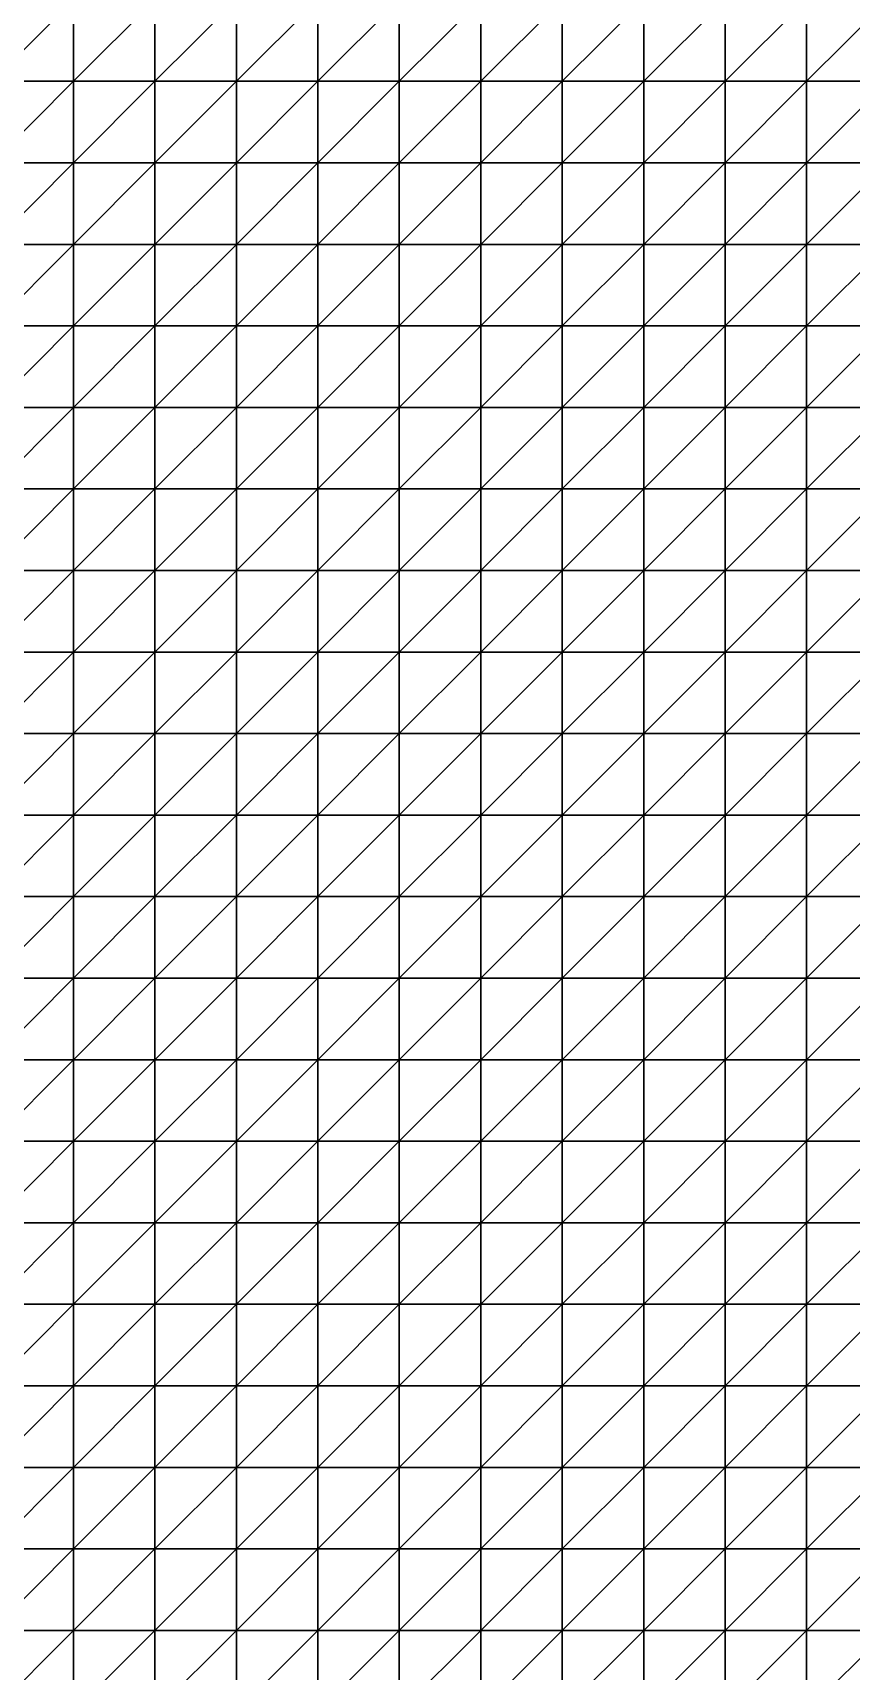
# Model space of a CAD drawing. Header units: metres. Extents: x 351000 to 353000, y 7455000 to 7457000.
# Drawn here: x 351988 to 352239, y 7455988 to 7456490 of the extents above; entities that cross this region are included whole.
import ezdxf

# ---------------------------------------------------------------- set-up
doc = ezdxf.new("R2010")
doc.units = ezdxf.units.M

msp = doc.modelspace()

# ---------------------------------------------------------------- linework, layer by layer
at = {"layer": 'TOPOGRAPHY'}
for points in [[(351975, 7456475, 1278.45), (352000, 7456475, 1278.93), (352000, 7456500, 1276.13)], [(351975, 7456475, 1278.45), (352000, 7456500, 1276.13), (351975, 7456500, 1275.88)], [(352000, 7456475, 1278.93), (352025, 7456475, 1279.17), (352025, 7456500, 1276.18)], [(352000, 7456475, 1278.93), (352025, 7456500, 1276.18), (352000, 7456500, 1276.13)], [(352025, 7456475, 1279.17), (352050, 7456475, 1279.06), (352050, 7456500, 1275.93)], [(352025, 7456475, 1279.17), (352050, 7456500, 1275.93), (352025, 7456500, 1276.18)], [(352050, 7456475, 1279.06), (352075, 7456475, 1278.53), (352075, 7456500, 1275.31)], [(352050, 7456475, 1279.06), (352075, 7456500, 1275.31), (352050, 7456500, 1275.93)], [(352075, 7456475, 1278.53), (352100, 7456475, 1277.54), (352100, 7456500, 1274.3)], [(352075, 7456475, 1278.53), (352100, 7456500, 1274.3), (352075, 7456500, 1275.31)], [(352100, 7456475, 1277.54), (352125, 7456475, 1276.08), (352125, 7456500, 1272.89)], [(352100, 7456475, 1277.54), (352125, 7456500, 1272.89), (352100, 7456500, 1274.3)], [(352125, 7456475, 1276.08), (352150, 7456475, 1274.19), (352150, 7456500, 1271.14)], [(352125, 7456475, 1276.08), (352150, 7456500, 1271.14), (352125, 7456500, 1272.89)], [(352150, 7456475, 1274.19), (352175, 7456475, 1271.98), (352175, 7456500, 1269.12)], [(352150, 7456475, 1274.19), (352175, 7456500, 1269.12), (352150, 7456500, 1271.14)], [(352175, 7456475, 1271.98), (352200, 7456475, 1269.55), (352200, 7456500, 1266.94)], [(352175, 7456475, 1271.98), (352200, 7456500, 1266.94), (352175, 7456500, 1269.12)], [(352200, 7456475, 1269.55), (352225, 7456475, 1267.07), (352225, 7456500, 1264.73)], [(352200, 7456475, 1269.55), (352225, 7456500, 1264.73), (352200, 7456500, 1266.94)], [(352225, 7456475, 1267.07), (352250, 7456475, 1264.7), (352250, 7456500, 1262.61)], [(352225, 7456475, 1267.07), (352250, 7456500, 1262.61), (352225, 7456500, 1264.73)], [(351975, 7456450, 1281.85), (352000, 7456450, 1282.49), (352000, 7456475, 1278.93)], [(351975, 7456450, 1281.85), (352000, 7456475, 1278.93), (351975, 7456475, 1278.45)], [(352000, 7456450, 1282.49), (352025, 7456450, 1282.8), (352025, 7456475, 1279.17)], [(352000, 7456450, 1282.49), (352025, 7456475, 1279.17), (352000, 7456475, 1278.93)], [(352025, 7456450, 1282.8), (352050, 7456450, 1282.67), (352050, 7456475, 1279.06)], [(352025, 7456450, 1282.8), (352050, 7456475, 1279.06), (352025, 7456475, 1279.17)], [(352050, 7456450, 1282.67), (352075, 7456450, 1282.03), (352075, 7456475, 1278.53)], [(352050, 7456450, 1282.67), (352075, 7456475, 1278.53), (352050, 7456475, 1279.06)], [(352075, 7456450, 1282.03), (352100, 7456450, 1280.85), (352100, 7456475, 1277.54)], [(352075, 7456450, 1282.03), (352100, 7456475, 1277.54), (352075, 7456475, 1278.53)], [(352100, 7456450, 1280.85), (352125, 7456450, 1279.13), (352125, 7456475, 1276.08)], [(352100, 7456450, 1280.85), (352125, 7456475, 1276.08), (352100, 7456475, 1277.54)], [(352125, 7456450, 1279.13), (352150, 7456450, 1276.96), (352150, 7456475, 1274.19)], [(352125, 7456450, 1279.13), (352150, 7456475, 1274.19), (352125, 7456475, 1276.08)], [(352150, 7456450, 1276.96), (352175, 7456450, 1274.44), (352175, 7456475, 1271.98)], [(352150, 7456450, 1276.96), (352175, 7456475, 1271.98), (352150, 7456475, 1274.19)], [(352175, 7456450, 1274.44), (352200, 7456450, 1271.71), (352200, 7456475, 1269.55)], [(352175, 7456450, 1274.44), (352200, 7456475, 1269.55), (352175, 7456475, 1271.98)], [(352200, 7456450, 1271.71), (352225, 7456450, 1268.98), (352225, 7456475, 1267.07)], [(352200, 7456450, 1271.71), (352225, 7456475, 1267.07), (352200, 7456475, 1269.55)], [(352225, 7456450, 1268.98), (352250, 7456450, 1266.42), (352250, 7456475, 1264.7)], [(352225, 7456450, 1268.98), (352250, 7456475, 1264.7), (352225, 7456475, 1267.07)], [(351975, 7456425, 1285.7), (352000, 7456425, 1286.36), (352000, 7456450, 1282.49)], [(351975, 7456425, 1285.7), (352000, 7456450, 1282.49), (351975, 7456450, 1281.85)], [(352000, 7456425, 1286.36), (352025, 7456425, 1286.57), (352025, 7456450, 1282.8)], [(352000, 7456425, 1286.36), (352025, 7456450, 1282.8), (352000, 7456450, 1282.49)], [(352025, 7456425, 1286.57), (352050, 7456425, 1286.24), (352050, 7456450, 1282.67)], [(352025, 7456425, 1286.57), (352050, 7456450, 1282.67), (352025, 7456450, 1282.8)], [(352050, 7456425, 1286.24), (352075, 7456425, 1285.32), (352075, 7456450, 1282.03)], [(352050, 7456425, 1286.24), (352075, 7456450, 1282.03), (352050, 7456450, 1282.67)], [(352075, 7456425, 1285.32), (352100, 7456425, 1283.81), (352100, 7456450, 1280.85)], [(352075, 7456425, 1285.32), (352100, 7456450, 1280.85), (352075, 7456450, 1282.03)], [(352100, 7456425, 1283.81), (352125, 7456425, 1281.74), (352125, 7456450, 1279.13)], [(352100, 7456425, 1283.81), (352125, 7456450, 1279.13), (352100, 7456450, 1280.85)], [(352125, 7456425, 1281.74), (352150, 7456425, 1279.23), (352150, 7456450, 1276.96)], [(352125, 7456425, 1281.74), (352150, 7456450, 1276.96), (352125, 7456450, 1279.13)], [(352150, 7456425, 1279.23), (352175, 7456425, 1276.4), (352175, 7456450, 1274.44)], [(352150, 7456425, 1279.23), (352175, 7456450, 1274.44), (352150, 7456450, 1276.96)], [(352175, 7456425, 1276.4), (352200, 7456425, 1273.44), (352200, 7456450, 1271.71)], [(352175, 7456425, 1276.4), (352200, 7456450, 1271.71), (352175, 7456450, 1274.44)], [(352200, 7456425, 1273.44), (352225, 7456425, 1270.57), (352225, 7456450, 1268.98)], [(352200, 7456425, 1273.44), (352225, 7456450, 1268.98), (352200, 7456450, 1271.71)], [(352225, 7456425, 1270.57), (352250, 7456425, 1267.99), (352250, 7456450, 1266.42)], [(352225, 7456425, 1270.57), (352250, 7456450, 1266.42), (352225, 7456450, 1268.98)], [(351975, 7456400, 1289.48), (352000, 7456400, 1289.99), (352000, 7456425, 1286.36)], [(351975, 7456400, 1289.48), (352000, 7456425, 1286.36), (351975, 7456425, 1285.7)], [(352000, 7456400, 1289.99), (352025, 7456400, 1289.94), (352025, 7456425, 1286.57)], [(352000, 7456400, 1289.99), (352025, 7456425, 1286.57), (352000, 7456425, 1286.36)], [(352025, 7456400, 1289.94), (352050, 7456400, 1289.28), (352050, 7456425, 1286.24)], [(352025, 7456400, 1289.94), (352050, 7456425, 1286.24), (352025, 7456425, 1286.57)], [(352050, 7456400, 1289.28), (352075, 7456400, 1288.01), (352075, 7456425, 1285.32)], [(352050, 7456400, 1289.28), (352075, 7456425, 1285.32), (352050, 7456425, 1286.24)], [(352075, 7456400, 1288.01), (352100, 7456400, 1286.13), (352100, 7456425, 1283.81)], [(352075, 7456400, 1288.01), (352100, 7456425, 1283.81), (352075, 7456425, 1285.32)], [(352100, 7456400, 1286.13), (352125, 7456400, 1283.75), (352125, 7456425, 1281.74)], [(352100, 7456400, 1286.13), (352125, 7456425, 1281.74), (352100, 7456425, 1283.81)], [(352125, 7456400, 1283.75), (352150, 7456400, 1280.97), (352150, 7456425, 1279.23)], [(352125, 7456400, 1283.75), (352150, 7456425, 1279.23), (352125, 7456425, 1281.74)], [(352150, 7456400, 1280.97), (352175, 7456400, 1277.97), (352175, 7456425, 1276.4)], [(352150, 7456400, 1280.97), (352175, 7456425, 1276.4), (352150, 7456425, 1279.23)], [(352175, 7456400, 1277.97), (352200, 7456400, 1274.95), (352200, 7456425, 1273.44)], [(352175, 7456400, 1277.97), (352200, 7456425, 1273.44), (352175, 7456425, 1276.4)], [(352200, 7456400, 1274.95), (352225, 7456400, 1272.14), (352225, 7456425, 1270.57)], [(352200, 7456400, 1274.95), (352225, 7456425, 1270.57), (352200, 7456425, 1273.44)], [(352225, 7456400, 1272.14), (352250, 7456400, 1269.77), (352250, 7456425, 1267.99)], [(352225, 7456400, 1272.14), (352250, 7456425, 1267.99), (352225, 7456425, 1270.57)], [(351975, 7456375, 1292.61), (352000, 7456375, 1292.84), (352000, 7456400, 1289.99)], [(351975, 7456375, 1292.61), (352000, 7456400, 1289.99), (351975, 7456400, 1289.48)], [(352000, 7456375, 1292.84), (352025, 7456375, 1292.46), (352025, 7456400, 1289.94)], [(352000, 7456375, 1292.84), (352025, 7456400, 1289.94), (352000, 7456400, 1289.99)], [(352025, 7456375, 1292.46), (352050, 7456375, 1291.46), (352050, 7456400, 1289.28)], [(352025, 7456375, 1292.46), (352050, 7456400, 1289.28), (352025, 7456400, 1289.94)], [(352050, 7456375, 1291.46), (352075, 7456375, 1289.86), (352075, 7456400, 1288.01)], [(352050, 7456375, 1291.46), (352075, 7456400, 1288.01), (352050, 7456400, 1289.28)], [(352075, 7456375, 1289.86), (352100, 7456375, 1287.74), (352100, 7456400, 1286.13)], [(352075, 7456375, 1289.86), (352100, 7456400, 1286.13), (352075, 7456400, 1288.01)], [(352100, 7456375, 1287.74), (352125, 7456375, 1285.18), (352125, 7456400, 1283.75)], [(352100, 7456375, 1287.74), (352125, 7456400, 1283.75), (352100, 7456400, 1286.13)], [(352125, 7456375, 1285.18), (352150, 7456375, 1282.35), (352150, 7456400, 1280.97)], [(352125, 7456375, 1285.18), (352150, 7456400, 1280.97), (352125, 7456400, 1283.75)], [(352150, 7456375, 1282.35), (352175, 7456375, 1279.41), (352175, 7456400, 1277.97)], [(352150, 7456375, 1282.35), (352175, 7456400, 1277.97), (352150, 7456400, 1280.97)], [(352175, 7456375, 1279.41), (352200, 7456375, 1276.59), (352200, 7456400, 1274.95)], [(352175, 7456375, 1279.41), (352200, 7456400, 1274.95), (352175, 7456400, 1277.97)], [(352200, 7456375, 1276.59), (352225, 7456375, 1274.08), (352225, 7456400, 1272.14)], [(352200, 7456375, 1276.59), (352225, 7456400, 1272.14), (352200, 7456400, 1274.95)], [(352225, 7456375, 1274.08), (352250, 7456375, 1272.12), (352250, 7456400, 1269.77)], [(352225, 7456375, 1274.08), (352250, 7456400, 1269.77), (352225, 7456400, 1272.14)], [(351975, 7456350, 1294.66), (352000, 7456350, 1294.56), (352000, 7456375, 1292.84)], [(351975, 7456350, 1294.66), (352000, 7456375, 1292.84), (351975, 7456375, 1292.61)], [(352000, 7456350, 1294.56), (352025, 7456350, 1293.87), (352025, 7456375, 1292.46)], [(352000, 7456350, 1294.56), (352025, 7456375, 1292.46), (352000, 7456375, 1292.84)], [(352025, 7456350, 1293.87), (352050, 7456350, 1292.63), (352050, 7456375, 1291.46)], [(352025, 7456350, 1293.87), (352050, 7456375, 1291.46), (352025, 7456375, 1292.46)], [(352050, 7456350, 1292.63), (352075, 7456350, 1290.89), (352075, 7456375, 1289.86)], [(352050, 7456350, 1292.63), (352075, 7456375, 1289.86), (352050, 7456375, 1291.46)], [(352075, 7456350, 1290.89), (352100, 7456350, 1288.73), (352100, 7456375, 1287.74)], [(352075, 7456350, 1290.89), (352100, 7456375, 1287.74), (352075, 7456375, 1289.86)], [(352100, 7456350, 1288.73), (352125, 7456350, 1286.27), (352125, 7456375, 1285.18)], [(352100, 7456350, 1288.73), (352125, 7456375, 1285.18), (352100, 7456375, 1287.74)], [(352125, 7456350, 1286.27), (352150, 7456350, 1283.66), (352150, 7456375, 1282.35)], [(352125, 7456350, 1286.27), (352150, 7456375, 1282.35), (352125, 7456375, 1285.18)], [(352150, 7456350, 1283.66), (352175, 7456350, 1281.06), (352175, 7456375, 1279.41)], [(352150, 7456350, 1283.66), (352175, 7456375, 1279.41), (352150, 7456375, 1282.35)], [(352175, 7456350, 1281.06), (352200, 7456350, 1278.67), (352200, 7456375, 1276.59)], [(352175, 7456350, 1281.06), (352200, 7456375, 1276.59), (352175, 7456375, 1279.41)], [(352200, 7456350, 1278.67), (352225, 7456350, 1276.68), (352225, 7456375, 1274.08)], [(352200, 7456350, 1278.67), (352225, 7456375, 1274.08), (352200, 7456375, 1276.59)], [(352225, 7456350, 1276.68), (352250, 7456350, 1275.27), (352250, 7456375, 1272.12)], [(352225, 7456350, 1276.68), (352250, 7456375, 1272.12), (352225, 7456375, 1274.08)], [(351975, 7456325, 1295.42), (352000, 7456325, 1295.06), (352000, 7456350, 1294.56)], [(351975, 7456325, 1295.42), (352000, 7456350, 1294.56), (351975, 7456350, 1294.66)], [(352000, 7456325, 1295.06), (352025, 7456325, 1294.21), (352025, 7456350, 1293.87)], [(352000, 7456325, 1295.06), (352025, 7456350, 1293.87), (352000, 7456350, 1294.56)], [(352025, 7456325, 1294.21), (352050, 7456325, 1292.93), (352050, 7456350, 1292.63)], [(352025, 7456325, 1294.21), (352050, 7456350, 1292.63), (352025, 7456350, 1293.87)], [(352050, 7456325, 1292.93), (352075, 7456325, 1291.28), (352075, 7456350, 1290.89)], [(352050, 7456325, 1292.93), (352075, 7456350, 1290.89), (352050, 7456350, 1292.63)], [(352075, 7456325, 1291.28), (352100, 7456325, 1289.37), (352100, 7456350, 1288.73)], [(352075, 7456325, 1291.28), (352100, 7456350, 1288.73), (352075, 7456350, 1290.89)], [(352100, 7456325, 1289.37), (352125, 7456325, 1287.29), (352125, 7456350, 1286.27)], [(352100, 7456325, 1289.37), (352125, 7456350, 1286.27), (352100, 7456350, 1288.73)], [(352125, 7456325, 1287.29), (352150, 7456325, 1285.18), (352150, 7456350, 1283.66)], [(352125, 7456325, 1287.29), (352150, 7456350, 1283.66), (352125, 7456350, 1286.27)], [(352150, 7456325, 1285.18), (352175, 7456325, 1283.17), (352175, 7456350, 1281.06)], [(352150, 7456325, 1285.18), (352175, 7456350, 1281.06), (352150, 7456350, 1283.66)], [(352175, 7456325, 1283.17), (352200, 7456325, 1281.41), (352200, 7456350, 1278.67)], [(352175, 7456325, 1283.17), (352200, 7456350, 1278.67), (352175, 7456350, 1281.06)], [(352200, 7456325, 1281.41), (352225, 7456325, 1280.06), (352225, 7456350, 1276.68)], [(352200, 7456325, 1281.41), (352225, 7456350, 1276.68), (352200, 7456350, 1278.67)], [(352225, 7456325, 1280.06), (352250, 7456325, 1279.25), (352250, 7456350, 1275.27)], [(352225, 7456325, 1280.06), (352250, 7456350, 1275.27), (352225, 7456350, 1276.68)], [(351975, 7456300, 1295.02), (352000, 7456300, 1294.55), (352000, 7456325, 1295.06)], [(351975, 7456300, 1295.02), (352000, 7456325, 1295.06), (351975, 7456325, 1295.42)], [(352000, 7456300, 1294.55), (352025, 7456300, 1293.73), (352025, 7456325, 1294.21)], [(352000, 7456300, 1294.55), (352025, 7456325, 1294.21), (352000, 7456325, 1295.06)], [(352025, 7456300, 1293.73), (352050, 7456300, 1292.65), (352050, 7456325, 1292.93)], [(352025, 7456300, 1293.73), (352050, 7456325, 1292.93), (352025, 7456325, 1294.21)], [(352050, 7456300, 1292.65), (352075, 7456300, 1291.36), (352075, 7456325, 1291.28)], [(352050, 7456300, 1292.65), (352075, 7456325, 1291.28), (352050, 7456325, 1292.93)], [(352075, 7456300, 1291.36), (352100, 7456300, 1289.95), (352100, 7456325, 1289.37)], [(352075, 7456300, 1291.36), (352100, 7456325, 1289.37), (352075, 7456325, 1291.28)], [(352100, 7456300, 1289.95), (352125, 7456300, 1288.5), (352125, 7456325, 1287.29)], [(352100, 7456300, 1289.95), (352125, 7456325, 1287.29), (352100, 7456325, 1289.37)], [(352125, 7456300, 1288.5), (352150, 7456300, 1287.09), (352150, 7456325, 1285.18)], [(352125, 7456300, 1288.5), (352150, 7456325, 1285.18), (352125, 7456325, 1287.29)], [(352150, 7456300, 1287.09), (352175, 7456300, 1285.81), (352175, 7456325, 1283.17)], [(352150, 7456300, 1287.09), (352175, 7456325, 1283.17), (352150, 7456325, 1285.18)], [(352175, 7456300, 1285.81), (352200, 7456300, 1284.77), (352200, 7456325, 1281.41)], [(352175, 7456300, 1285.81), (352200, 7456325, 1281.41), (352175, 7456325, 1283.17)], [(352200, 7456300, 1284.77), (352225, 7456300, 1284.06), (352225, 7456325, 1280.06)], [(352200, 7456300, 1284.77), (352225, 7456325, 1280.06), (352200, 7456325, 1281.41)], [(352225, 7456300, 1284.06), (352250, 7456300, 1283.78), (352250, 7456325, 1279.25)], [(352225, 7456300, 1284.06), (352250, 7456325, 1279.25), (352225, 7456325, 1280.06)], [(351975, 7456275, 1293.81), (352000, 7456275, 1293.42), (352000, 7456300, 1294.55)], [(351975, 7456275, 1293.81), (352000, 7456300, 1294.55), (351975, 7456300, 1295.02)], [(352000, 7456275, 1293.42), (352025, 7456275, 1292.85), (352025, 7456300, 1293.73)], [(352000, 7456275, 1293.42), (352025, 7456300, 1293.73), (352000, 7456300, 1294.55)], [(352025, 7456275, 1292.85), (352050, 7456275, 1292.17), (352050, 7456300, 1292.65)], [(352025, 7456275, 1292.85), (352050, 7456300, 1292.65), (352025, 7456300, 1293.73)], [(352050, 7456275, 1292.17), (352075, 7456275, 1291.44), (352075, 7456300, 1291.36)], [(352050, 7456275, 1292.17), (352075, 7456300, 1291.36), (352050, 7456300, 1292.65)], [(352075, 7456275, 1291.44), (352100, 7456275, 1290.7), (352100, 7456300, 1289.95)], [(352075, 7456275, 1291.44), (352100, 7456300, 1289.95), (352075, 7456300, 1291.36)], [(352100, 7456275, 1290.7), (352125, 7456275, 1289.99), (352125, 7456300, 1288.5)], [(352100, 7456275, 1290.7), (352125, 7456300, 1288.5), (352100, 7456300, 1289.95)], [(352125, 7456275, 1289.99), (352150, 7456275, 1289.36), (352150, 7456300, 1287.09)], [(352125, 7456275, 1289.99), (352150, 7456300, 1287.09), (352125, 7456300, 1288.5)], [(352150, 7456275, 1289.36), (352175, 7456275, 1288.84), (352175, 7456300, 1285.81)], [(352150, 7456275, 1289.36), (352175, 7456300, 1285.81), (352150, 7456300, 1287.09)], [(352175, 7456275, 1288.84), (352200, 7456275, 1288.47), (352200, 7456300, 1284.77)], [(352175, 7456275, 1288.84), (352200, 7456300, 1284.77), (352175, 7456300, 1285.81)], [(352200, 7456275, 1288.47), (352225, 7456275, 1288.32), (352225, 7456300, 1284.06)], [(352200, 7456275, 1288.47), (352225, 7456300, 1284.06), (352200, 7456300, 1284.77)], [(352225, 7456275, 1288.32), (352250, 7456275, 1288.42), (352250, 7456300, 1283.78)], [(352225, 7456275, 1288.32), (352250, 7456300, 1283.78), (352225, 7456300, 1284.06)], [(351975, 7456250, 1292.3), (352000, 7456250, 1292.16), (352000, 7456275, 1293.42)], [(351975, 7456250, 1292.3), (352000, 7456275, 1293.42), (351975, 7456275, 1293.81)], [(352000, 7456250, 1292.16), (352025, 7456250, 1291.98), (352025, 7456275, 1292.85)], [(352000, 7456250, 1292.16), (352025, 7456275, 1292.85), (352000, 7456275, 1293.42)], [(352025, 7456250, 1291.98), (352050, 7456250, 1291.82), (352050, 7456275, 1292.17)], [(352025, 7456250, 1291.98), (352050, 7456275, 1292.17), (352025, 7456275, 1292.85)], [(352050, 7456250, 1291.82), (352075, 7456250, 1291.71), (352075, 7456275, 1291.44)], [(352050, 7456250, 1291.82), (352075, 7456275, 1291.44), (352050, 7456275, 1292.17)], [(352075, 7456250, 1291.71), (352100, 7456250, 1291.66), (352100, 7456275, 1290.7)], [(352075, 7456250, 1291.71), (352100, 7456275, 1290.7), (352075, 7456275, 1291.44)], [(352100, 7456250, 1291.66), (352125, 7456250, 1291.69), (352125, 7456275, 1289.99)], [(352100, 7456250, 1291.66), (352125, 7456275, 1289.99), (352100, 7456275, 1290.7)], [(352125, 7456250, 1291.69), (352150, 7456250, 1291.76), (352150, 7456275, 1289.36)], [(352125, 7456250, 1291.69), (352150, 7456275, 1289.36), (352125, 7456275, 1289.99)], [(352150, 7456250, 1291.76), (352175, 7456250, 1291.89), (352175, 7456275, 1288.84)], [(352150, 7456250, 1291.76), (352175, 7456275, 1288.84), (352150, 7456275, 1289.36)], [(352175, 7456250, 1291.89), (352200, 7456250, 1292.06), (352200, 7456275, 1288.47)], [(352175, 7456250, 1291.89), (352200, 7456275, 1288.47), (352175, 7456275, 1288.84)], [(352200, 7456250, 1292.06), (352225, 7456250, 1292.29), (352225, 7456275, 1288.32)], [(352200, 7456250, 1292.06), (352225, 7456275, 1288.32), (352200, 7456275, 1288.47)], [(352225, 7456250, 1292.29), (352250, 7456250, 1292.6), (352250, 7456275, 1288.42)], [(352225, 7456250, 1292.29), (352250, 7456275, 1288.42), (352225, 7456275, 1288.32)], [(351975, 7456225, 1291), (352000, 7456225, 1291.18), (352000, 7456250, 1292.16)], [(351975, 7456225, 1291), (352000, 7456250, 1292.16), (351975, 7456250, 1292.3)], [(352000, 7456225, 1291.18), (352025, 7456225, 1291.42), (352025, 7456250, 1291.98)], [(352000, 7456225, 1291.18), (352025, 7456250, 1291.98), (352000, 7456250, 1292.16)], [(352025, 7456225, 1291.42), (352050, 7456225, 1291.76), (352050, 7456250, 1291.82)], [(352025, 7456225, 1291.42), (352050, 7456250, 1291.82), (352025, 7456250, 1291.98)], [(352050, 7456225, 1291.76), (352075, 7456225, 1292.2), (352075, 7456250, 1291.71)], [(352050, 7456225, 1291.76), (352075, 7456250, 1291.71), (352050, 7456250, 1291.82)], [(352075, 7456225, 1292.2), (352100, 7456225, 1292.73), (352100, 7456250, 1291.66)], [(352075, 7456225, 1292.2), (352100, 7456250, 1291.66), (352075, 7456250, 1291.71)], [(352100, 7456225, 1292.73), (352125, 7456225, 1293.31), (352125, 7456250, 1291.69)], [(352100, 7456225, 1292.73), (352125, 7456250, 1291.69), (352100, 7456250, 1291.66)], [(352125, 7456225, 1293.31), (352150, 7456225, 1293.92), (352150, 7456250, 1291.76)], [(352125, 7456225, 1293.31), (352150, 7456250, 1291.76), (352125, 7456250, 1291.69)], [(352150, 7456225, 1293.92), (352175, 7456225, 1294.5), (352175, 7456250, 1291.89)], [(352150, 7456225, 1293.92), (352175, 7456250, 1291.89), (352150, 7456250, 1291.76)], [(352175, 7456225, 1294.5), (352200, 7456225, 1295.03), (352200, 7456250, 1292.06)], [(352175, 7456225, 1294.5), (352200, 7456250, 1292.06), (352175, 7456250, 1291.89)], [(352200, 7456225, 1295.03), (352225, 7456225, 1295.48), (352225, 7456250, 1292.29)], [(352200, 7456225, 1295.03), (352225, 7456250, 1292.29), (352200, 7456250, 1292.06)], [(352225, 7456225, 1295.48), (352250, 7456225, 1295.86), (352250, 7456250, 1292.6)], [(352225, 7456225, 1295.48), (352250, 7456250, 1292.6), (352225, 7456250, 1292.29)], [(351975, 7456200, 1290.25), (352000, 7456200, 1290.74), (352000, 7456225, 1291.18)], [(351975, 7456200, 1290.25), (352000, 7456225, 1291.18), (351975, 7456225, 1291)], [(352000, 7456200, 1290.74), (352025, 7456200, 1291.31), (352025, 7456225, 1291.42)], [(352000, 7456200, 1290.74), (352025, 7456225, 1291.42), (352000, 7456225, 1291.18)], [(352025, 7456200, 1291.31), (352050, 7456200, 1291.99), (352050, 7456225, 1291.76)], [(352025, 7456200, 1291.31), (352050, 7456225, 1291.76), (352025, 7456225, 1291.42)], [(352050, 7456200, 1291.99), (352075, 7456200, 1292.77), (352075, 7456225, 1292.2)], [(352050, 7456200, 1291.99), (352075, 7456225, 1292.2), (352050, 7456225, 1291.76)], [(352075, 7456200, 1292.77), (352100, 7456200, 1293.63), (352100, 7456225, 1292.73)], [(352075, 7456200, 1292.77), (352100, 7456225, 1292.73), (352075, 7456225, 1292.2)], [(352100, 7456200, 1293.63), (352125, 7456200, 1294.53), (352125, 7456225, 1293.31)], [(352100, 7456200, 1293.63), (352125, 7456225, 1293.31), (352100, 7456225, 1292.73)], [(352125, 7456200, 1294.53), (352150, 7456200, 1295.42), (352150, 7456225, 1293.92)], [(352125, 7456200, 1294.53), (352150, 7456225, 1293.92), (352125, 7456225, 1293.31)], [(352150, 7456200, 1295.42), (352175, 7456200, 1296.24), (352175, 7456225, 1294.5)], [(352150, 7456200, 1295.42), (352175, 7456225, 1294.5), (352150, 7456225, 1293.92)], [(352175, 7456200, 1296.24), (352200, 7456200, 1296.95), (352200, 7456225, 1295.03)], [(352175, 7456200, 1296.24), (352200, 7456225, 1295.03), (352175, 7456225, 1294.5)], [(352200, 7456200, 1296.95), (352225, 7456200, 1297.52), (352225, 7456225, 1295.48)], [(352200, 7456200, 1296.95), (352225, 7456225, 1295.48), (352200, 7456225, 1295.03)], [(352225, 7456200, 1297.52), (352250, 7456200, 1297.93), (352250, 7456225, 1295.86)], [(352225, 7456200, 1297.52), (352250, 7456225, 1295.86), (352225, 7456225, 1295.48)], [(351975, 7456175, 1290.23), (352000, 7456175, 1290.88), (352000, 7456200, 1290.74)], [(351975, 7456175, 1290.23), (352000, 7456200, 1290.74), (351975, 7456200, 1290.25)], [(352000, 7456175, 1290.88), (352025, 7456175, 1291.58), (352025, 7456200, 1291.31)], [(352000, 7456175, 1290.88), (352025, 7456200, 1291.31), (352000, 7456200, 1290.74)], [(352025, 7456175, 1291.58), (352050, 7456175, 1292.35), (352050, 7456200, 1291.99)], [(352025, 7456175, 1291.58), (352050, 7456200, 1291.99), (352025, 7456200, 1291.31)], [(352050, 7456175, 1292.35), (352075, 7456175, 1293.2), (352075, 7456200, 1292.77)], [(352050, 7456175, 1292.35), (352075, 7456200, 1292.77), (352050, 7456200, 1291.99)], [(352075, 7456175, 1293.2), (352100, 7456175, 1294.1), (352100, 7456200, 1293.63)], [(352075, 7456175, 1293.2), (352100, 7456200, 1293.63), (352075, 7456200, 1292.77)], [(352100, 7456175, 1294.1), (352125, 7456175, 1295.04), (352125, 7456200, 1294.53)], [(352100, 7456175, 1294.1), (352125, 7456200, 1294.53), (352100, 7456200, 1293.63)], [(352125, 7456175, 1295.04), (352150, 7456175, 1295.97), (352150, 7456200, 1295.42)], [(352125, 7456175, 1295.04), (352150, 7456200, 1295.42), (352125, 7456200, 1294.53)], [(352150, 7456175, 1295.97), (352175, 7456175, 1296.86), (352175, 7456200, 1296.24)], [(352150, 7456175, 1295.97), (352175, 7456200, 1296.24), (352150, 7456200, 1295.42)], [(352175, 7456175, 1296.86), (352200, 7456175, 1297.65), (352200, 7456200, 1296.95)], [(352175, 7456175, 1296.86), (352200, 7456200, 1296.95), (352175, 7456200, 1296.24)], [(352200, 7456175, 1297.65), (352225, 7456175, 1298.32), (352225, 7456200, 1297.52)], [(352200, 7456175, 1297.65), (352225, 7456200, 1297.52), (352200, 7456200, 1296.95)], [(352225, 7456175, 1298.32), (352250, 7456175, 1298.85), (352250, 7456200, 1297.93)], [(352225, 7456175, 1298.32), (352250, 7456200, 1297.93), (352225, 7456200, 1297.52)], [(351975, 7456150, 1290.83), (352000, 7456150, 1291.46), (352000, 7456175, 1290.88)], [(351975, 7456150, 1290.83), (352000, 7456175, 1290.88), (351975, 7456175, 1290.23)], [(352000, 7456150, 1291.46), (352025, 7456150, 1292.05), (352025, 7456175, 1291.58)], [(352000, 7456150, 1291.46), (352025, 7456175, 1291.58), (352000, 7456175, 1290.88)], [(352025, 7456150, 1292.05), (352050, 7456150, 1292.64), (352050, 7456175, 1292.35)], [(352025, 7456150, 1292.05), (352050, 7456175, 1292.35), (352025, 7456175, 1291.58)], [(352050, 7456150, 1292.64), (352075, 7456150, 1293.27), (352075, 7456175, 1293.2)], [(352050, 7456150, 1292.64), (352075, 7456175, 1293.2), (352050, 7456175, 1292.35)], [(352075, 7456150, 1293.27), (352100, 7456150, 1293.97), (352100, 7456175, 1294.1)], [(352075, 7456150, 1293.27), (352100, 7456175, 1294.1), (352075, 7456175, 1293.2)], [(352100, 7456150, 1293.97), (352125, 7456150, 1294.73), (352125, 7456175, 1295.04)], [(352100, 7456150, 1293.97), (352125, 7456175, 1295.04), (352100, 7456175, 1294.1)], [(352125, 7456150, 1294.73), (352150, 7456150, 1295.55), (352150, 7456175, 1295.97)], [(352125, 7456150, 1294.73), (352150, 7456175, 1295.97), (352125, 7456175, 1295.04)], [(352150, 7456150, 1295.55), (352175, 7456150, 1296.41), (352175, 7456175, 1296.86)], [(352150, 7456150, 1295.55), (352175, 7456175, 1296.86), (352150, 7456175, 1295.97)], [(352175, 7456150, 1296.41), (352200, 7456150, 1297.29), (352200, 7456175, 1297.65)], [(352175, 7456150, 1296.41), (352200, 7456175, 1297.65), (352175, 7456175, 1296.86)], [(352200, 7456150, 1297.29), (352225, 7456150, 1298.14), (352225, 7456175, 1298.32)], [(352200, 7456150, 1297.29), (352225, 7456175, 1298.32), (352200, 7456175, 1297.65)], [(352225, 7456150, 1298.14), (352250, 7456150, 1298.96), (352250, 7456175, 1298.85)], [(352225, 7456150, 1298.14), (352250, 7456175, 1298.85), (352225, 7456175, 1298.32)], [(351975, 7456125, 1291.82), (352000, 7456125, 1292.23), (352000, 7456150, 1291.46)], [(351975, 7456125, 1291.82), (352000, 7456150, 1291.46), (351975, 7456150, 1290.83)], [(352000, 7456125, 1292.23), (352025, 7456125, 1292.49), (352025, 7456150, 1292.05)], [(352000, 7456125, 1292.23), (352025, 7456150, 1292.05), (352000, 7456150, 1291.46)], [(352025, 7456125, 1292.49), (352050, 7456125, 1292.71), (352050, 7456150, 1292.64)], [(352025, 7456125, 1292.49), (352050, 7456150, 1292.64), (352025, 7456150, 1292.05)], [(352050, 7456125, 1292.71), (352075, 7456125, 1292.94), (352075, 7456150, 1293.27)], [(352050, 7456125, 1292.71), (352075, 7456150, 1293.27), (352050, 7456150, 1292.64)], [(352075, 7456125, 1292.94), (352100, 7456125, 1293.27), (352100, 7456150, 1293.97)], [(352075, 7456125, 1292.94), (352100, 7456150, 1293.97), (352075, 7456150, 1293.27)], [(352100, 7456125, 1293.27), (352125, 7456125, 1293.74), (352125, 7456150, 1294.73)], [(352100, 7456125, 1293.27), (352125, 7456150, 1294.73), (352100, 7456150, 1293.97)], [(352125, 7456125, 1293.74), (352150, 7456125, 1294.4), (352150, 7456150, 1295.55)], [(352125, 7456125, 1293.74), (352150, 7456150, 1295.55), (352125, 7456150, 1294.73)], [(352150, 7456125, 1294.4), (352175, 7456125, 1295.26), (352175, 7456150, 1296.41)], [(352150, 7456125, 1294.4), (352175, 7456150, 1296.41), (352150, 7456150, 1295.55)], [(352175, 7456125, 1295.26), (352200, 7456125, 1296.3), (352200, 7456150, 1297.29)], [(352175, 7456125, 1295.26), (352200, 7456150, 1297.29), (352175, 7456150, 1296.41)], [(352200, 7456125, 1296.3), (352225, 7456125, 1297.51), (352225, 7456150, 1298.14)], [(352200, 7456125, 1296.3), (352225, 7456150, 1298.14), (352200, 7456150, 1297.29)], [(352225, 7456125, 1297.51), (352250, 7456125, 1298.82), (352250, 7456150, 1298.96)], [(352225, 7456125, 1297.51), (352250, 7456150, 1298.96), (352225, 7456150, 1298.14)], [(351975, 7456100, 1292.9), (352000, 7456100, 1292.95), (352000, 7456125, 1292.23)], [(351975, 7456100, 1292.9), (352000, 7456125, 1292.23), (351975, 7456125, 1291.82)], [(352000, 7456100, 1292.95), (352025, 7456100, 1292.8), (352025, 7456125, 1292.49)], [(352000, 7456100, 1292.95), (352025, 7456125, 1292.49), (352000, 7456125, 1292.23)], [(352025, 7456100, 1292.8), (352050, 7456100, 1292.55), (352050, 7456125, 1292.71)], [(352025, 7456100, 1292.8), (352050, 7456125, 1292.71), (352025, 7456125, 1292.49)], [(352050, 7456100, 1292.55), (352075, 7456100, 1292.34), (352075, 7456125, 1292.94)], [(352050, 7456100, 1292.55), (352075, 7456125, 1292.94), (352050, 7456125, 1292.71)], [(352075, 7456100, 1292.34), (352100, 7456100, 1292.29), (352100, 7456125, 1293.27)], [(352075, 7456100, 1292.34), (352100, 7456125, 1293.27), (352075, 7456125, 1292.94)], [(352100, 7456100, 1292.29), (352125, 7456100, 1292.51), (352125, 7456125, 1293.74)], [(352100, 7456100, 1292.29), (352125, 7456125, 1293.74), (352100, 7456125, 1293.27)], [(352125, 7456100, 1292.51), (352150, 7456100, 1293.07), (352150, 7456125, 1294.4)], [(352125, 7456100, 1292.51), (352150, 7456125, 1294.4), (352125, 7456125, 1293.74)], [(352150, 7456100, 1293.07), (352175, 7456100, 1294.02), (352175, 7456125, 1295.26)], [(352150, 7456100, 1293.07), (352175, 7456125, 1295.26), (352150, 7456125, 1294.4)], [(352175, 7456100, 1294.02), (352200, 7456100, 1295.37), (352200, 7456125, 1296.3)], [(352175, 7456100, 1294.02), (352200, 7456125, 1296.3), (352175, 7456125, 1295.26)], [(352200, 7456100, 1295.37), (352225, 7456100, 1297.08), (352225, 7456125, 1297.51)], [(352200, 7456100, 1295.37), (352225, 7456125, 1297.51), (352200, 7456125, 1296.3)], [(352225, 7456100, 1297.08), (352250, 7456100, 1299.07), (352250, 7456125, 1298.82)], [(352225, 7456100, 1297.08), (352250, 7456125, 1298.82), (352225, 7456125, 1297.51)], [(351975, 7456075, 1293.83), (352000, 7456075, 1293.54), (352000, 7456100, 1292.95)], [(351975, 7456075, 1293.83), (352000, 7456100, 1292.95), (351975, 7456100, 1292.9)], [(352000, 7456075, 1293.54), (352025, 7456075, 1293.01), (352025, 7456100, 1292.8)], [(352000, 7456075, 1293.54), (352025, 7456100, 1292.8), (352000, 7456100, 1292.95)], [(352025, 7456075, 1293.01), (352050, 7456075, 1292.39), (352050, 7456100, 1292.55)], [(352025, 7456075, 1293.01), (352050, 7456100, 1292.55), (352025, 7456100, 1292.8)], [(352050, 7456075, 1292.39), (352075, 7456075, 1291.85), (352075, 7456100, 1292.34)], [(352050, 7456075, 1292.39), (352075, 7456100, 1292.34), (352050, 7456100, 1292.55)], [(352075, 7456075, 1291.85), (352100, 7456075, 1291.55), (352100, 7456100, 1292.29)], [(352075, 7456075, 1291.85), (352100, 7456100, 1292.29), (352075, 7456100, 1292.34)], [(352100, 7456075, 1291.55), (352125, 7456075, 1291.65), (352125, 7456100, 1292.51)], [(352100, 7456075, 1291.55), (352125, 7456100, 1292.51), (352100, 7456100, 1292.29)], [(352125, 7456075, 1291.65), (352150, 7456075, 1292.25), (352150, 7456100, 1293.07)], [(352125, 7456075, 1291.65), (352150, 7456100, 1293.07), (352125, 7456100, 1292.51)], [(352150, 7456075, 1292.25), (352175, 7456075, 1293.43), (352175, 7456100, 1294.02)], [(352150, 7456075, 1292.25), (352175, 7456100, 1294.02), (352150, 7456100, 1293.07)], [(352175, 7456075, 1293.43), (352200, 7456075, 1295.2), (352200, 7456100, 1295.37)], [(352175, 7456075, 1293.43), (352200, 7456100, 1295.37), (352175, 7456100, 1294.02)], [(352200, 7456075, 1295.2), (352225, 7456075, 1297.5), (352225, 7456100, 1297.08)], [(352200, 7456075, 1295.2), (352225, 7456100, 1297.08), (352200, 7456100, 1295.37)], [(352225, 7456075, 1297.5), (352250, 7456075, 1300.25), (352250, 7456100, 1299.07)], [(352225, 7456075, 1297.5), (352250, 7456100, 1299.07), (352225, 7456100, 1297.08)], [(351975, 7456050, 1294.54), (352000, 7456050, 1294.07), (352000, 7456075, 1293.54)], [(351975, 7456050, 1294.54), (352000, 7456075, 1293.54), (351975, 7456075, 1293.83)], [(352000, 7456050, 1294.07), (352025, 7456050, 1293.37), (352025, 7456075, 1293.01)], [(352000, 7456050, 1294.07), (352025, 7456075, 1293.01), (352000, 7456075, 1293.54)], [(352025, 7456050, 1293.37), (352050, 7456050, 1292.6), (352050, 7456075, 1292.39)], [(352025, 7456050, 1293.37), (352050, 7456075, 1292.39), (352025, 7456075, 1293.01)], [(352050, 7456050, 1292.6), (352075, 7456050, 1291.97), (352075, 7456075, 1291.85)], [(352050, 7456050, 1292.6), (352075, 7456075, 1291.85), (352050, 7456075, 1292.39)], [(352075, 7456050, 1291.97), (352100, 7456050, 1291.66), (352100, 7456075, 1291.55)], [(352075, 7456050, 1291.97), (352100, 7456075, 1291.55), (352075, 7456075, 1291.85)], [(352100, 7456050, 1291.66), (352125, 7456050, 1291.84), (352125, 7456075, 1291.65)], [(352100, 7456050, 1291.66), (352125, 7456075, 1291.65), (352100, 7456075, 1291.55)], [(352125, 7456050, 1291.84), (352150, 7456050, 1292.64), (352150, 7456075, 1292.25)], [(352125, 7456050, 1291.84), (352150, 7456075, 1292.25), (352125, 7456075, 1291.65)], [(352150, 7456050, 1292.64), (352175, 7456050, 1294.14), (352175, 7456075, 1293.43)], [(352150, 7456050, 1292.64), (352175, 7456075, 1293.43), (352150, 7456075, 1292.25)], [(352175, 7456050, 1294.14), (352200, 7456050, 1296.36), (352200, 7456075, 1295.2)], [(352175, 7456050, 1294.14), (352200, 7456075, 1295.2), (352175, 7456075, 1293.43)], [(352200, 7456050, 1296.36), (352225, 7456050, 1299.23), (352225, 7456075, 1297.5)], [(352200, 7456050, 1296.36), (352225, 7456075, 1297.5), (352200, 7456075, 1295.2)], [(352225, 7456050, 1299.23), (352250, 7456050, 1302.63), (352250, 7456075, 1300.25)], [(352225, 7456050, 1299.23), (352250, 7456075, 1300.25), (352225, 7456075, 1297.5)], [(351975, 7456025, 1295.16), (352000, 7456025, 1294.78), (352000, 7456050, 1294.07)], [(351975, 7456025, 1295.16), (352000, 7456050, 1294.07), (351975, 7456050, 1294.54)], [(352000, 7456025, 1294.78), (352025, 7456025, 1294.22), (352025, 7456050, 1293.37)], [(352000, 7456025, 1294.78), (352025, 7456050, 1293.37), (352000, 7456050, 1294.07)], [(352025, 7456025, 1294.22), (352050, 7456025, 1293.65), (352050, 7456050, 1292.6)], [(352025, 7456025, 1294.22), (352050, 7456050, 1292.6), (352025, 7456050, 1293.37)], [(352050, 7456025, 1293.65), (352075, 7456025, 1293.23), (352075, 7456050, 1291.97)], [(352050, 7456025, 1293.65), (352075, 7456050, 1291.97), (352050, 7456050, 1292.6)], [(352075, 7456025, 1293.23), (352100, 7456025, 1293.17), (352100, 7456050, 1291.66)], [(352075, 7456025, 1293.23), (352100, 7456050, 1291.66), (352075, 7456050, 1291.97)], [(352100, 7456025, 1293.17), (352125, 7456025, 1293.63), (352125, 7456050, 1291.84)], [(352100, 7456025, 1293.17), (352125, 7456050, 1291.84), (352100, 7456050, 1291.66)], [(352125, 7456025, 1293.63), (352150, 7456025, 1294.73), (352150, 7456050, 1292.64)], [(352125, 7456025, 1293.63), (352150, 7456050, 1292.64), (352125, 7456050, 1291.84)], [(352150, 7456025, 1294.73), (352175, 7456025, 1296.57), (352175, 7456050, 1294.14)], [(352150, 7456025, 1294.73), (352175, 7456050, 1294.14), (352150, 7456050, 1292.64)], [(352175, 7456025, 1296.57), (352200, 7456025, 1299.14), (352200, 7456050, 1296.36)], [(352175, 7456025, 1296.57), (352200, 7456050, 1296.36), (352175, 7456050, 1294.14)], [(352200, 7456025, 1299.14), (352225, 7456025, 1302.4), (352225, 7456050, 1299.23)], [(352200, 7456025, 1299.14), (352225, 7456050, 1299.23), (352200, 7456050, 1296.36)], [(352225, 7456025, 1302.4), (352250, 7456025, 1306.19), (352250, 7456050, 1302.63)], [(352225, 7456025, 1302.4), (352250, 7456050, 1302.63), (352225, 7456050, 1299.23)], [(351975, 7456000, 1295.95), (352000, 7456000, 1296.01), (352000, 7456025, 1294.78)], [(351975, 7456000, 1295.95), (352000, 7456025, 1294.78), (351975, 7456025, 1295.16)], [(352000, 7456000, 1296.01), (352025, 7456000, 1295.95), (352025, 7456025, 1294.22)], [(352000, 7456000, 1296.01), (352025, 7456025, 1294.22), (352000, 7456025, 1294.78)], [(352025, 7456000, 1295.95), (352050, 7456000, 1295.9), (352050, 7456025, 1293.65)], [(352025, 7456000, 1295.95), (352050, 7456025, 1293.65), (352025, 7456025, 1294.22)], [(352050, 7456000, 1295.9), (352075, 7456000, 1296), (352075, 7456025, 1293.23)], [(352050, 7456000, 1295.9), (352075, 7456025, 1293.23), (352050, 7456025, 1293.65)], [(352075, 7456000, 1296), (352100, 7456000, 1296.4), (352100, 7456025, 1293.17)], [(352075, 7456000, 1296), (352100, 7456025, 1293.17), (352075, 7456025, 1293.23)], [(352100, 7456000, 1296.4), (352125, 7456000, 1297.26), (352125, 7456025, 1293.63)], [(352100, 7456000, 1296.4), (352125, 7456025, 1293.63), (352100, 7456025, 1293.17)], [(352125, 7456000, 1297.26), (352150, 7456000, 1298.68), (352150, 7456025, 1294.73)], [(352125, 7456000, 1297.26), (352150, 7456025, 1294.73), (352125, 7456025, 1293.63)], [(352150, 7456000, 1298.68), (352175, 7456000, 1300.75), (352175, 7456025, 1296.57)], [(352150, 7456000, 1298.68), (352175, 7456025, 1296.57), (352150, 7456025, 1294.73)], [(352175, 7456000, 1300.75), (352200, 7456000, 1303.46), (352200, 7456025, 1299.14)], [(352175, 7456000, 1300.75), (352200, 7456025, 1299.14), (352175, 7456025, 1296.57)], [(352200, 7456000, 1303.46), (352225, 7456000, 1306.78), (352225, 7456025, 1302.4)], [(352200, 7456000, 1303.46), (352225, 7456025, 1302.4), (352200, 7456025, 1299.14)], [(352225, 7456000, 1306.78), (352250, 7456000, 1310.56), (352250, 7456025, 1306.19)], [(352225, 7456000, 1306.78), (352250, 7456025, 1306.19), (352225, 7456025, 1302.4)], [(351975, 7455975, 1297.24), (352000, 7455975, 1298.04), (352000, 7456000, 1296.01)], [(351975, 7455975, 1297.24), (352000, 7456000, 1296.01), (351975, 7456000, 1295.95)], [(352000, 7455975, 1298.04), (352025, 7455975, 1298.79), (352025, 7456000, 1295.95)], [(352000, 7455975, 1298.04), (352025, 7456000, 1295.95), (352000, 7456000, 1296.01)], [(352025, 7455975, 1298.79), (352050, 7455975, 1299.53), (352050, 7456000, 1295.9)], [(352025, 7455975, 1298.79), (352050, 7456000, 1295.9), (352025, 7456000, 1295.95)], [(352050, 7455975, 1299.53), (352075, 7455975, 1300.34), (352075, 7456000, 1296)], [(352050, 7455975, 1299.53), (352075, 7456000, 1296), (352050, 7456000, 1295.9)], [(352075, 7455975, 1300.34), (352100, 7455975, 1301.33), (352100, 7456000, 1296.4)], [(352075, 7455975, 1300.34), (352100, 7456000, 1296.4), (352075, 7456000, 1296)], [(352100, 7455975, 1301.33), (352125, 7455975, 1302.6), (352125, 7456000, 1297.26)], [(352100, 7455975, 1301.33), (352125, 7456000, 1297.26), (352100, 7456000, 1296.4)], [(352125, 7455975, 1302.6), (352150, 7455975, 1304.25), (352150, 7456000, 1298.68)], [(352125, 7455975, 1302.6), (352150, 7456000, 1298.68), (352125, 7456000, 1297.26)], [(352150, 7455975, 1304.25), (352175, 7455975, 1306.33), (352175, 7456000, 1300.75)], [(352150, 7455975, 1304.25), (352175, 7456000, 1300.75), (352150, 7456000, 1298.68)], [(352175, 7455975, 1306.33), (352200, 7455975, 1308.88), (352200, 7456000, 1303.46)], [(352175, 7455975, 1306.33), (352200, 7456000, 1303.46), (352175, 7456000, 1300.75)], [(352200, 7455975, 1308.88), (352225, 7455975, 1311.85), (352225, 7456000, 1306.78)], [(352200, 7455975, 1308.88), (352225, 7456000, 1306.78), (352200, 7456000, 1303.46)], [(352225, 7455975, 1311.85), (352250, 7455975, 1315.17), (352250, 7456000, 1310.56)], [(352225, 7455975, 1311.85), (352250, 7456000, 1310.56), (352225, 7456000, 1306.78)]]:
    msp.add_3dface(points, dxfattribs=at)

doc.saveas('drawing.dxf')
